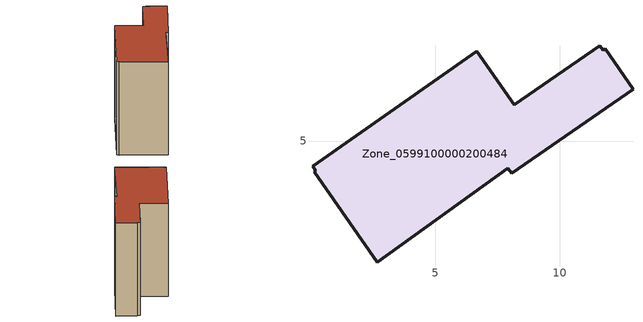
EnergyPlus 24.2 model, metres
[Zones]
Zone_0599100000200484
 floor ground (C_G): 7.92,3.9 2.66,0.12 0.13,3.76 0.19,3.8 0.06,3.98 6.67,8.61 8.17,6.45 11.61,8.84 11.76,8.64 11.83,8.7 12.95,7.09 8.07,3.7 z0
 wall outside (C_F): 2.66,0.12 7.92,3.9 8.07,3.7 12.95,7.09 11.83,8.7 11.76,8.64 11.61,8.84 8.17,6.45 6.67,8.61 0.06,3.98 0.19,3.8 0.13,3.76 2.66,0.12 z0:9.21
 roof outside (C_R): 8.07,3.7 12.95,7.09 11.83,8.7 11.76,8.64 11.61,8.84 8.17,6.45 6.67,8.61 0.06,3.98 0.19,3.8 0.13,3.76 2.66,0.12 7.92,3.9 z9.21
[BUILDING]
Pand.0599100000200484: North Axis=0; Terrain=City; Loads Convergence Tolerance Value=0.04; Temperature Convergence Tolerance Value=0.4; Solar Distribution=FullExterior; Maximum Number of Warmup Days=25; Minimum Number of Warmup Days=1
[Site:Location]
Rotterdam.The.Hague.AP_ZH_NLD Design_Conditions: Latitude=51.96; Longitude=4.45; Time Zone=1; Elevation=-4.5
[SITE:GROUNDTEMPERATURE:BUILDINGSURFACE]
18, 18, 18, 18, 18, 18, 18, 18, 18, 18, 18, 18
[MATERIAL] Thermal Absorptance=0.9; Solar Absorptance=0.7; Visible Absorptance=0.7
Name | Roughness | Thickness | Conductivity | Density | Specific Heat
G.TC.1946 | MediumSmooth | 0.15 | 1 | 540 | 1210
F.TC.1946 | Rough | 0.3 | 0.857143 | 1920 | 840
R.TC.1946 | MediumRough | 0.2 | 0.909091 | 1500 | 1000
[CONSTRUCTION]
C_G: G.TC.1946
C_F: F.TC.1946
C_R: R.TC.1946
[ZONE]
Zone_0599100000200484: Type=1; Multiplier=1; Ceiling Height=Autocalculate; Volume=Autocalculate; Floor Area=autocalculate; Part of Total Floor Area=Yes
[ZONEINFILTRATION:DESIGNFLOWRATE]
Infil_Zone_0599100000200484: Zone or ZoneList or Space or SpaceList=Zone_0599100000200484; Schedule=AlwaysOn; Design Flow Rate Calculation Method=Flow/Area; Flow Rate per Floor Area=0.003; Constant Term Coefficient=1; Temperature Term Coefficient=0; Velocity Term Coefficient=0; Velocity Squared Term Coefficient=0
[HVACTEMPLATE:ZONE:IDEALLOADSAIRSYSTEM]
Zone_0599100000200484: Maximum Heating Supply Air Temperature=50; Minimum Cooling Supply Air Temperature=13; Maximum Heating Supply Air Humidity Ratio=0.0156; Minimum Cooling Supply Air Humidity Ratio=0.0077; Heating Limit=NoLimit; Cooling Limit=NoLimit; Dehumidification Control Type=ConstantSensibleHeatRatio; Cooling Sensible Heat Ratio=0.7; Dehumidification Setpoint=60; Humidification Control Type=None; Humidification Setpoint=30; Outdoor Air Method=None; Outdoor Air Flow Rate per Person=0.00944; Outdoor Air Flow Rate per Zone Floor Area=0; Outdoor Air Flow Rate per Zone=0; Demand Controlled Ventilation Type=None; Outdoor Air Economizer Type=NoEconomizer; Heat Recovery Type=None; Sensible Heat Recovery Effectiveness=0.7; Latent Heat Recovery Effectiveness=0.65
[ZONECONTROL:THERMOSTAT]
ThermostatControl_Zone_0599100000200484: Zone or ZoneList=Zone_0599100000200484; Control Type Schedule=DualSetpointControlType; Control 1=Thermostat_Zone_0599100000200484; Temperature Difference Between Cutout And Setpoint=0
[THERMOSTATSETPOINT:DUALSETPOINT]
Thermostat_Zone_0599100000200484: Heating Setpoint Temperature Schedule=HeatingSetpoint_Zone_0599100000200484; Cooling Setpoint Temperature Schedule=CoolingSetpoint_Zone_0599100000200484
[SCHEDULE:COMPACT]
HeatingSetpoint_Zone_0599100000200484: Through: 12/31, For: AllDays, Until: 24:00, 21
CoolingSetpoint_Zone_0599100000200484: Through: 12/31, For: AllDays, Until: 24:00, 24
DualSetpointControlType: Through: 12/31, For: AllDays, Until: 24:00, 4
AlwaysOn: Through: 12/31, For: AllDays, Until: 24:00, 1
